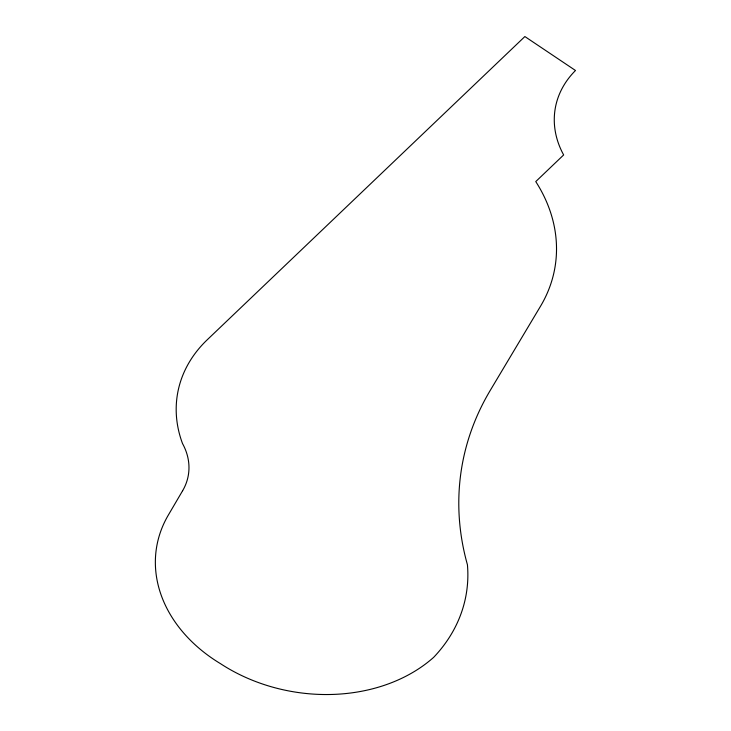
<?xml version="1.0" encoding="UTF-8"?>
<svg xmlns="http://www.w3.org/2000/svg" width="731" height="731" viewBox="0 0 731 731"><rect width="100%" height="100%" fill="white"/><g stroke="black" fill="none" stroke-linecap="round" stroke-linejoin="round"><path stroke-width="1.1" d="M182.631 490.711L168.322 515.09A150.86 117.399 9.3 0 0 220.534 663.693A156.096 121.483 9.3 0 0 433.657 657.343A187.657 146.045 9.3 0 0 467.429 564.752A355.668 276.802 9.3 0 1 490.254 390.4L540.511 306.243A180.977 140.845 9.3 0 0 535.759 181.58L563.647 154.945A108.627 84.54 9.3 0 1 575.498 70.496L524.876 36.55L207.238 339.778A149.663 116.476 9.3 0 0 182.531 443.58A73.813 57.447 9.3 0 1 182.631 490.711"/></g></svg>
